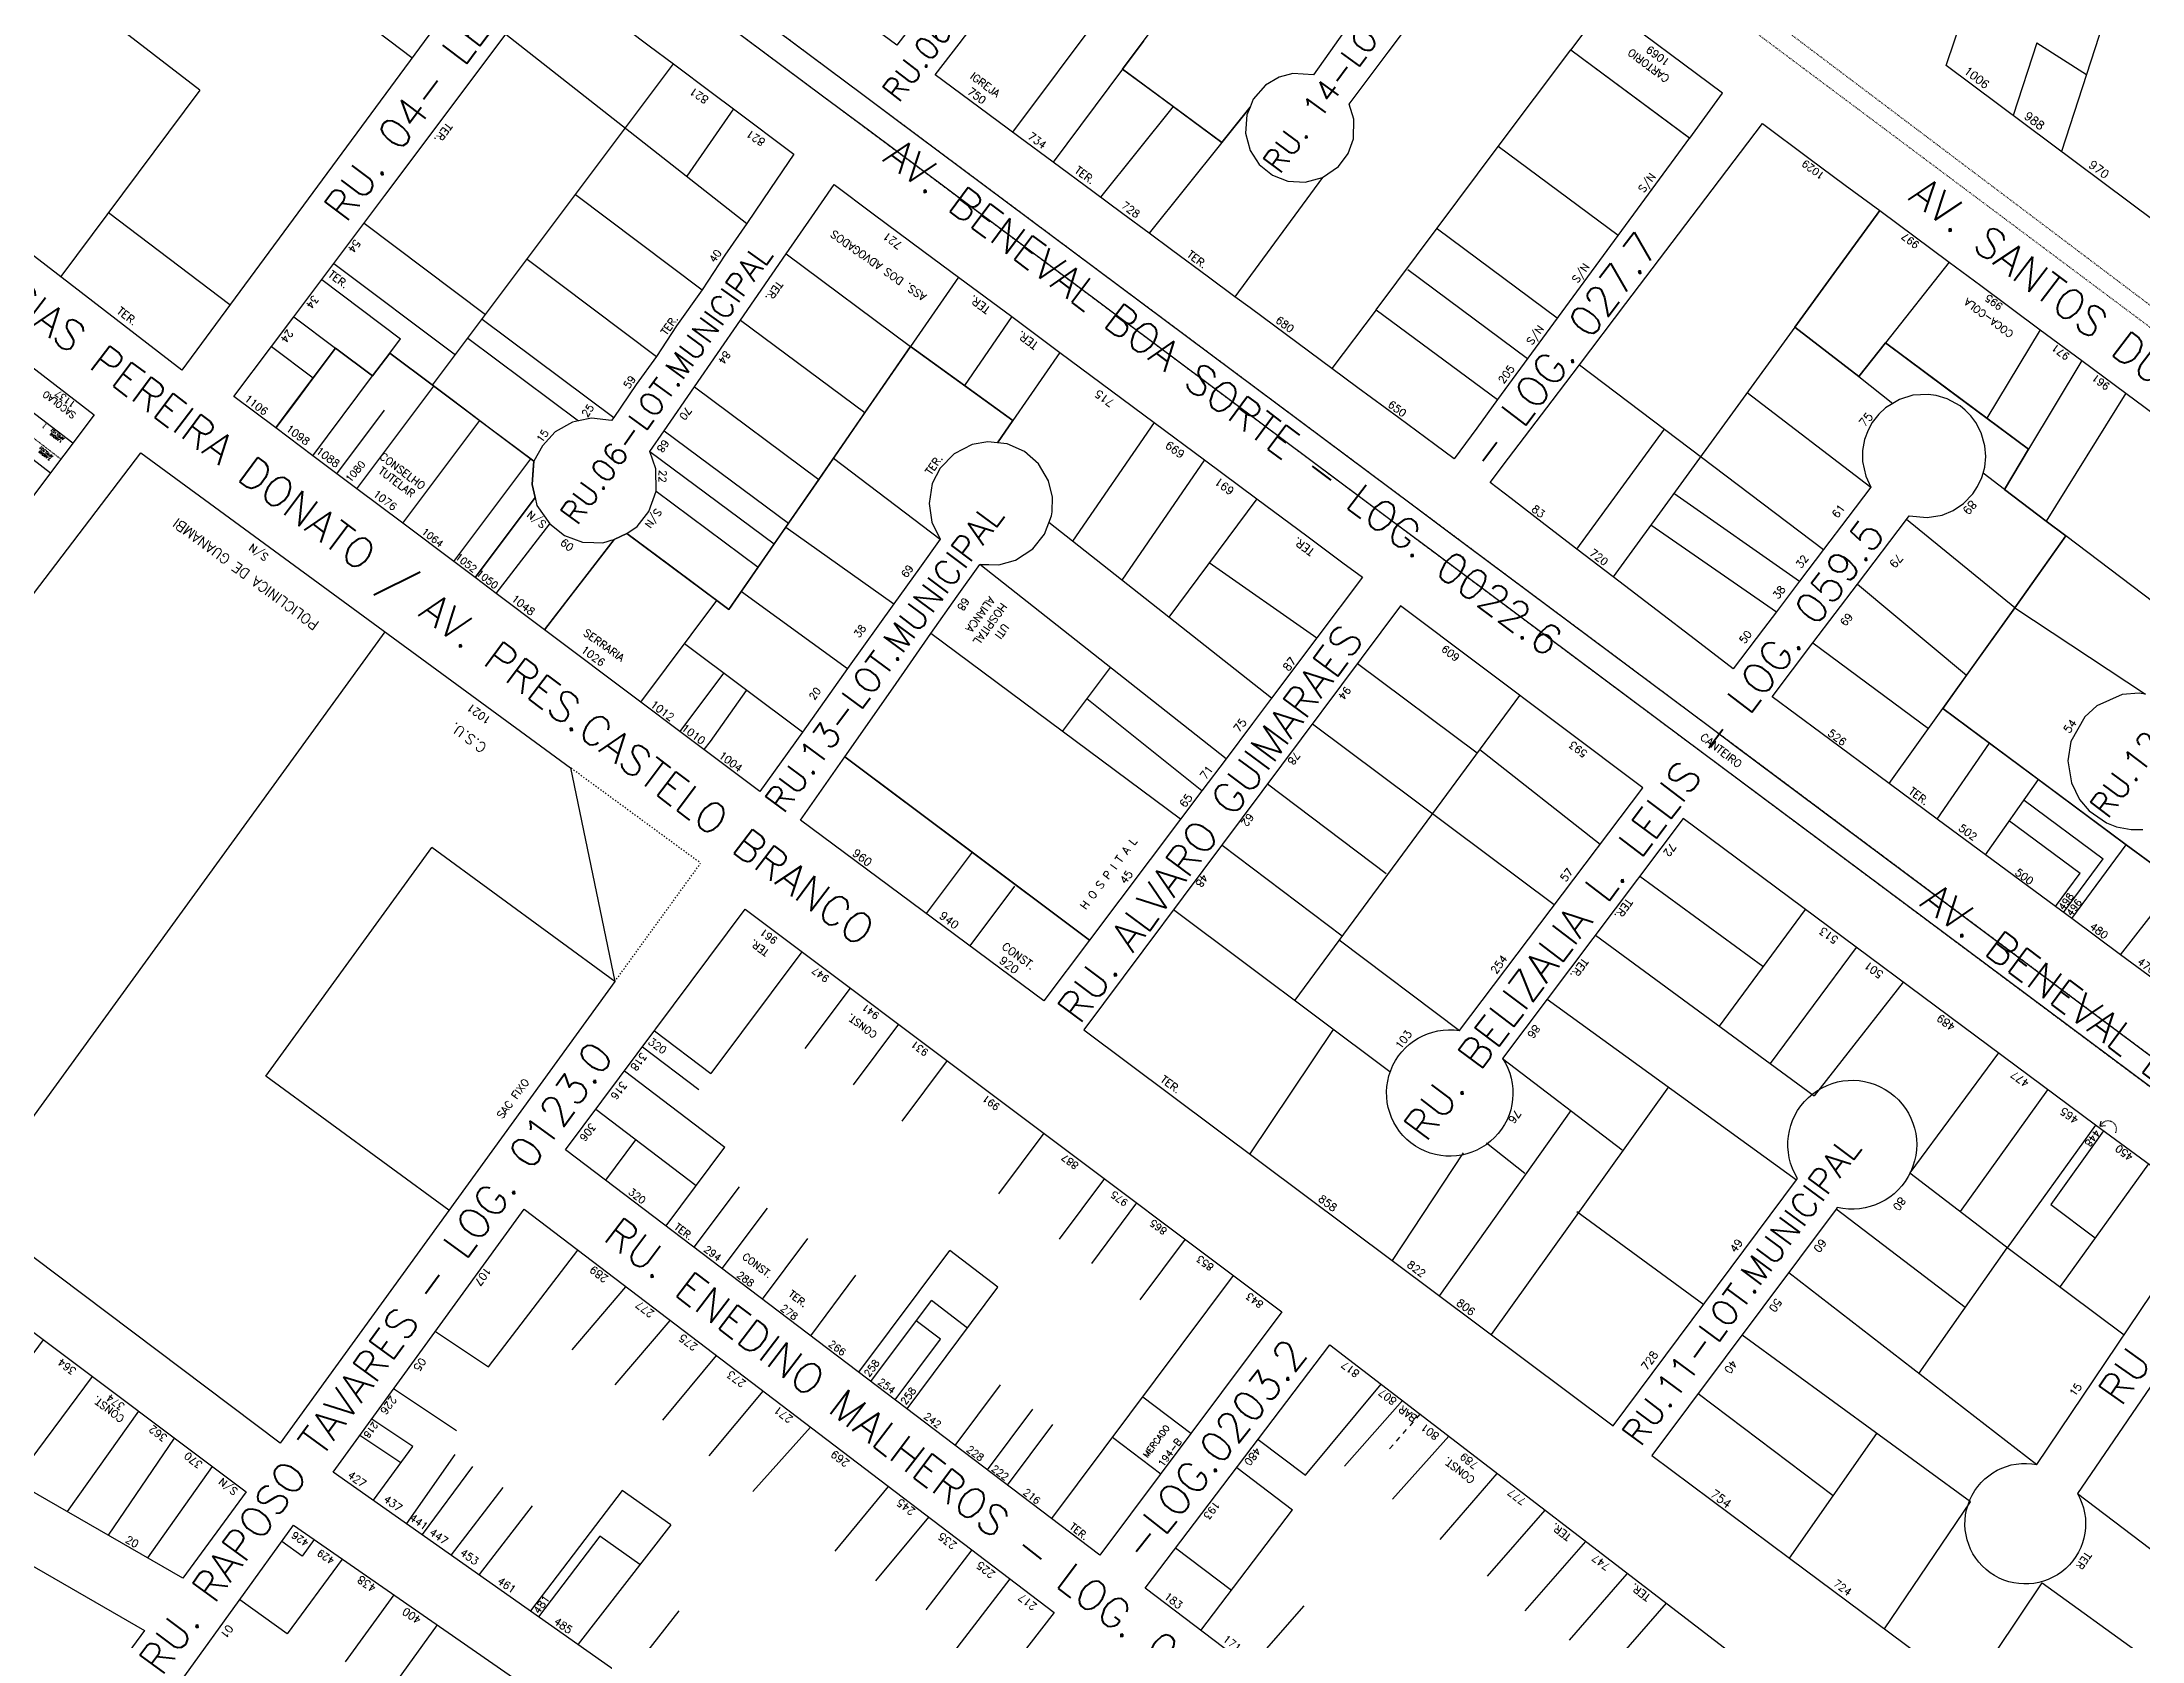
# Model space of a CAD drawing. Extents: x 714896 to 749292, y 8417558 to 8447149.
# Drawn here: x 738444 to 738860.4, y 8427231.9 to 8427548.8 of the extents above; entities that cross this region are included whole.
import ezdxf

# ---------------------------------------------------------------- set-up
doc = ezdxf.new("R2010")
doc.units = 0
doc.header["$MEASUREMENT"] = 0
doc.linetypes.add('ACAD_ISO03W100', pattern=[30, 12, -18])
for name, color, linetype in [('LOTE', 7, 'CONTINUOUS'), ('NUM-PORTA', 7, 'CONTINUOUS'), ('QUADRA', 6, 'CONTINUOUS'), ('TEXTO', 7, 'CONTINUOUS'), ('TEXTODERUA', 3, 'CONTINUOUS')]:
    doc.layers.add(name, color=color, linetype=linetype)
doc.styles.add('ROMANS', font='ROMANS.SHX', dxfattribs={"height": 1.5})

msp = doc.modelspace()

# ---------------------------------------------------------------- linework, layer by layer
at = {"layer": 'LOTE', "color": 7}
for p, q in [((738860.64, 8427577.25, 534.86), (738844.41, 8427527.09, 535.96)), ((738517.33, 8427545.67), (738493.29, 8427563.87, 1.65)), ((738654.32, 8427554.87, 539.5), (738636.42, 8427530.93, 540.42)), ((738839.51, 8427548.64, 535.57), (738834.84, 8427534.23, 535.96)), ((738839.51, 8427548.64, 535.57), (738849.35, 8427542.35, 536.08)), ((738658.25, 8427543.43, 539.71), (738644.46, 8427524.98, 540.42)), ((738475.23, 8427539.23, 531.75), (738447.7, 8427502.29, 534.29)), ((738668.26, 8427536.02, 539.6), (738653.85, 8427518.04, 540.42)), ((738677.91, 8427528.89, 539.6), (738663.5, 8427510.91, 540.42)), ((738697.85, 8427521.91, 539.71), (738680.51, 8427498.32, 540.43)), ((738549.78, 8427518.57, 533.77), (738574.86, 8427499.7, 534.1)), ((738481.24, 8427496.71, 533.16), (738457.14, 8427514.95, 533.42)), ((738540.15, 8427505.75, 533.65), (738565.79, 8427486.47, 533.91)), ((738822.16, 8427505.15, 537.14), (738809.49, 8427489.15, 535.77)), ((738708.51, 8427495.7, 539.05), (738699.75, 8427484.09, 540.43)), ((738708.51, 8427495.7, 539.05), (738732.6, 8427477.92)), ((738531.22, 8427493.85, 533.51), (738557.38, 8427474.38, 533.72)), ((738791.52, 8427492.26), (738755.49, 8427442.82)), ((738840.21, 8427491.77, 537.14), (738829.59, 8427474.24, 537.7)), ((738528.37, 8427490.07, 533.54), (738550.34, 8427473.71, 533.72)), ((738421.56, 8427481.98, 529.83), (738445.68, 8427463.43, 530.56)), ((738748.81, 8427484.83, 538.14), (738797.24, 8427448.2, 537.26)), ((738804.2, 8427482.48, 535.77), (738810.94, 8427477.15, 537.73)), ((738848.43, 8427485.67, 537.14), (738837.9, 8427468.07, 535.77)), ((738782.07, 8427479.3, 537.65), (738806.61, 8427460.54, 537.29)), ((738857.19, 8427479.18, 537.14), (738841.4, 8427453.85, 537.79)), ((738439.64, 8427477.37, -0.31), (738450.05, 8427469.36)), ((738600.9, 8427466.3, 534.75), (738622.08, 8427450.26, 534.83)), ((738833.14, 8427460.13, 535.77), (738828.87, 8427463.37, 537.82)), ((738767.56, 8427459.38, 537.51), (738792.47, 8427441.91, 537.27)), ((738763, 8427453.12, 537.37), (738787.89, 8427435.87, 537.27)), ((738835.14, 8427436.62, 537.82), (738813.67, 8427454.15, 538.13)), ((738591.47, 8427452.65, 533.86), (738612.9, 8427437.43, 533.94)), ((738871.22, 8427431.21, 537.55), (738845.3, 8427450.89, 537.8)), ((738675.43, 8427445.61, 534.05), (738696.78, 8427430.71, 534.21)), ((738803.97, 8427441.36, 538.7), (738825.61, 8427423.31, 537.83)), ((738582.66, 8427439.88, 533.64), (738603.72, 8427424.6, 533.73)), ((738835.14, 8427436.62, 537.82), (738861.05, 8427419.56, 537.79)), ((738594.74, 8427412.02, 533.46), (738571.35, 8427429.52, 533.31)), ((738579.13, 8427423.67, 533.35), (738570.44, 8427412.14, 532.31)), ((738704.84, 8427425.61, 535.91), (738728.55, 8427407.89, 534.4)), ((738583.62, 8427420.25, 533.37), (738576.47, 8427410.14, 532.64)), ((738736.97, 8427419.29, 536.93), (738692.36, 8427358.9, 540.81)), ((738810.27, 8427401.81), (738820.91, 8427416.72)), ((738695.88, 8427413.68, 541.7), (738743.83, 8427377.85, 538.64)), ((738576.47, 8427410.14, 532.64), (738575.2, 8427408.56, 532.31)), ((738603.15, 8427407.12, 533.62), (738651.7, 8427370.77)), ((738603.15, 8427407.12, 533.62), (738651.7, 8427370.77)), ((738729.05, 8427408.56, 538.52), (738752.91, 8427389.81, 538.04)), ((738819.79, 8427394.76, 538.24), (738830.14, 8427409.85, 537.89)), ((738686.95, 8427401.74, 541.71), (738710.49, 8427383.98, 539.57)), ((738829.34, 8427387.7), (738839.86, 8427402.63, 537.91)), ((738628.4, 8427388.21, 354.38), (738619.31, 8427376.05, 534.43)), ((738677.95, 8427389.57, 541.69), (738701.77, 8427371.66, 540.01)), ((738844.83, 8427376.23, 538.24), (738852.68, 8427386.87, 538.09)), ((738846.44, 8427375.04, 538.24), (738857.25, 8427389.69, 538.04)), ((738760.8, 8427383.46, 538.12), (738785.21, 8427365.61, 538.63)), ((738843.23, 8427377.42, 538.24), (738848.11, 8427384.04, 57.39)), ((738856.12, 8427367.87, 538.24), (738867.32, 8427382.3, 538.29)), ((738636.78, 8427381.49, 534.44), (738627.96, 8427369.63, 534.43)), ((738668.35, 8427376.87, 541.71), (738711.26, 8427344.75, 540.34)), ((738776.61, 8427353.71, 538.82), (738793.62, 8427376.87, 538.8)), ((738701.2, 8427370.85, 540.05), (738725.06, 8427352.86, 539.66)), ((738752, 8427371.78, 538.61), (738795.4, 8427339.95, 538.98)), ((738786.68, 8427346.35, 538.92), (738803.74, 8427369.35, 538.8)), ((738813.02, 8427362.46, 538.8), (738795.4, 8427339.95, 538.98)), ((738742.44, 8427359.1, 539.11), (738791.9, 8427323.27, 539.2)), ((738699.97, 8427353.04, 540.5), (738683.46, 8427328.45, 545.01)), ((738733.59, 8427347.35, 539.57), (738757.3, 8427329.24, 539.49)), ((738831.94, 8427348.41, 538.8), (738814.37, 8427324.67, 539.03)), ((738766.47, 8427341.67, 539.13), (738731.31, 8427292.62, 545.01)), ((738824.38, 8427316.97, 538.97), (738841.72, 8427341.14, 538.8)), ((738747.13, 8427336.98, 539.52), (738721.05, 8427300.31, 545.01)), ((738851.16, 8427334.13, 538.74), (738833.64, 8427309.81, 538.73)), ((738852.77, 8427332.95, 538.74), (738842.27, 8427318.38, 538.73)), ((738725.75, 8427328.62, 540.4), (738711.71, 8427307.3, 545.01)), ((738730.41, 8427330.62, 540.14), (738738, 8427324.62, 540.08)), ((738814.37, 8427324.67, 539.03), (738834.34, 8427309.32, 538.71)), ((738861.64, 8427326.44, 538.74), (738844.12, 8427302.12, 538.73)), ((738748.31, 8427316.98, 539.98), (738773.5, 8427298.57, 539.73)), ((738825.32, 8427297.96, 538.77), (738799.72, 8427317.47, 539.2)), ((738842.27, 8427318.38, 538.73), (738851.09, 8427311.8, 538.97)), ((738532.52, 8427286.18, 536.19), (738550.21, 8427309.32, 535.48)), ((738816.18, 8427284.93, 538.74), (738833.64, 8427309.81, 538.73)), ((738834.34, 8427309.32, 538.71), (738856.86, 8427292.53, 539.32)), ((738790.35, 8427304.93, 539.66), (738839.54, 8427266.85, 539.44)), ((738549.07, 8427289.58, 535.65), (738559.73, 8427302.09, 535.48)), ((738557.6, 8427282.64, 535.27), (738568.52, 8427295.41, 535.48)), ((738428, 8427269.61, 526.62), (738444.29, 8427291.54, 530.41)), ((738521.96, 8427293.23, 538.9), (738532.52, 8427286.18, 536.19)), ((738826.35, 8427259.42, 539.43), (738781.07, 8427292.51, 539.66)), ((738567.04, 8427275.61, 535.04), (738577.68, 8427288.44, 535.48)), ((738438.58, 8427263.51, 526.62), (738453.96, 8427284.3, 530.41)), ((738694.48, 8427264.7, 539.09), (738709.5, 8427282.77, 539.18)), ((738526.16, 8427273.5), (738513.68, 8427281.81)), ((738576.25, 8427268.54, 534.89), (738586.98, 8427281.37, 535.48)), ((738702.22, 8427266.54, 539.12), (738713.74, 8427279.51, 539.18)), ((738799.11, 8427260.62, 538.71), (738772.34, 8427280.83, 539.86)), ((738449.01, 8427257.51, 526.62), (738463.16, 8427277.4, 530.41)), ((738517.49, 8427270.41, -3.01), (738509.35, 8427275.84)), ((738584.89, 8427261.49, 534.77), (738596.36, 8427274.24, 535.48)), ((738457.15, 8427252.83, 526.62), (738470.26, 8427272.08, 530.41)), ((738515.14, 8427267.18, -3.01), (738507, 8427272.6)), ((738509.7, 8427259.79, 529.82), (738517.49, 8427270.41, 533.71)), ((738685.11, 8427271.81, 539.18), (738694.48, 8427264.7, 539.09)), ((738711.73, 8427259.97, 539.13), (738722.94, 8427272.45, 539.18)), ((738790.46, 8427248.28, 538.74), (738807.79, 8427272.98, 538.74)), ((738464.96, 8427248.34, 526.62), (738477.8, 8427266.43, 530.41)), ((738525.83, 8427268.85, 534.5), (738516.27, 8427255.15, 529.82)), ((738529.34, 8427266.43, 534.14), (738519.37, 8427252.97, 529.82)), ((738680.87, 8427266.24, 539.18), (738691.96, 8427257.83, 538.28)), ((738535.34, 8427262.28, 533.72), (738525.07, 8427248.95, 529.82)), ((738558.98, 8427261.72, 535.72), (738540.82, 8427237.85, 529.82)), ((738601.26, 8427249.67, 534.71), (738611.83, 8427262.48, 535.48)), ((738721.18, 8427251.98, 539.14), (738732.54, 8427265.08, 539.18)), ((738541.16, 8427258.63, 533.48), (738530.65, 8427245.01, 529.82)), ((738730.57, 8427244.69, 539.17), (738742.06, 8427257.77, 539.18)), ((738809.3, 8427234.27, 539.81), (738826.35, 8427259.42, 539.43)), ((738847.6, 8427261.08, 539.51), (738892.97, 8427226.64, 539.82)), ((738568.67, 8427254.88, 535.41), (738550.25, 8427231.2, 529.82)), ((738609.28, 8427243.78, 534.72), (738619.8, 8427256.42, 535.48)), ((738495.53, 8427248.66, 0.45), (738491.49, 8427251.55)), ((738497.94, 8427251.95), (738495.53, 8427248.66, 0.45)), ((738554.57, 8427252.61, 533.76), (738542.43, 8427236.66, 529.82)), ((738628.35, 8427249.92), (738619.22, 8427238.02)), ((738668.76, 8427250.32, 539.18), (738679.85, 8427241.91, 538.28)), ((738738.07, 8427237.83, 539.2), (738750.12, 8427251.58, 539.18)), ((738503.47, 8427248.11, 533.63), (738492.59, 8427233.29, 530.85)), ((738756.93, 8427243.59, 539.21), (738758.38, 8427245.24, 539.18)), ((738513.74, 8427240.99, 533.63), (738504.05, 8427227.7, 531.36)), ((738635.9, 8427244.18, 535.48), (738619.9, 8427223.35, 534.61)), ((738746.83, 8427232, 539.25), (738756.93, 8427243.59, 539.21)), ((738826.09, 8427221.78, 539.81), (738840.61, 8427243.36, 539.62)), ((738840.61, 8427243.36, 539.62), (738860.37, 8427229.1, 539.77)), ((738492.59, 8427233.29, 530.85), (738483.19, 8427240.03, 529.81)), ((738570.27, 8427237.87, 532.9), (738559.79, 8427224.47, 529.82)), ((738694.2, 8427238.86, 538.87), (738683.44, 8427226.6, 538.28)), ((738766.03, 8427239.37, 539.18), (738745.94, 8427216.31, 539.25)), ((738522.3, 8427235.06, 533.63), (738512.84, 8427222, 531.55))]:
    msp.add_line(p, q, dxfattribs=at)
at = {"layer": 'LOTE', "color": 7, "linetype": 'ACAD_ISO03W100', "ltscale": 0.004}
msp.add_line((738437.17, 8427474.22, -0.32), (738447.62, 8427466.19), dxfattribs=at)
at = {"layer": 'LOTE', "color": 7, "ltscale": 0.1}
for p, q in [((738713.88, 8427273, 539.17), (738714.56, 8427273.76, 539.17)), ((738715.23, 8427274.52, 539.17), (738715.91, 8427275.28, 539.18)), ((738716.58, 8427276.05, 539.18), (738717.26, 8427276.81, 539.18)), ((738711.19, 8427269.96, 539.16), (738711.86, 8427270.72, 539.16)), ((738712.54, 8427271.48, 539.16), (738713.21, 8427272.24, 539.17))]:
    msp.add_line(p, q, dxfattribs=at)
at = {"layer": 'LOTE', "color": 7, "linetype": 'ACAD_ISO03W100', "ltscale": 0.005, "elevation": 537.31}
for points in [[(738441.54, 8427661.62), (738545.92, 8427583.74), (738556.16, 8427576.11), (738606.48, 8427538.56), (738612.81, 8427533.84), (738716, 8427456.85), (738722.61, 8427451.91), (738775.13, 8427412.73), (738779.8, 8427409.25), (738884.7, 8427330.98)], [(738878.57, 8427329.32), (738780.5, 8427402.49), (738769.3, 8427410.84), (738720.21, 8427447.47), (738710.7, 8427454.56), (738608.12, 8427531.1), (738598.74, 8427538.09), (738552.96, 8427572.25), (738542.82, 8427579.81), (738438.96, 8427657.31)]]:
    msp.add_lwpolyline(points, dxfattribs=at)
at = {"layer": 'LOTE', "color": 7, "linetype": 'ACAD_ISO03W100', "ltscale": 0.01, "elevation": 536.45}
msp.add_lwpolyline([(738993.23, 8427394.22), (738734.04, 8427587.8), (738733.52, 8427588.14), (738733.24, 8427588.45), (738732.96, 8427588.99), (738732.84, 8427589.47), (738732.86, 8427590.12), (738733, 8427590.56), (738733.32, 8427591.09), (738733.8, 8427591.51), (738734.23, 8427591.72), (738734.82, 8427591.85), (738735.37, 8427591.81), (738735.81, 8427591.67), (738736.33, 8427591.34), (738994.83, 8427396.49)], dxfattribs=at)
at = {"layer": 'LOTE', "color": 7, "flags": 128}
for points, elevation in [([(738475.23, 8427539.23), (738427.51, 8427576.02)], 533.16), ([(738568.67, 8427254.88), (738558.98, 8427261.72)], 529.82), ([(738562.53, 8427246.99), (738554.57, 8427252.61)], 535.41)]:
    msp.add_lwpolyline(points, dxfattribs=dict(at, elevation=elevation))
at = {"layer": 'LOTE', "color": 7, "linetype": 'CONTINUOUS', "flags": 128}
for points in [[(738535.95, 8427550.37), (738583.72, 8427512.84)], [(738521.41, 8427480.79), (738569.21, 8427544.45)], [(738581.05, 8427535.55), (738571.82, 8427522.19)], [(738507.82, 8427512.91), (738531.93, 8427494.8)], [(738501.82, 8427504.91), (738525.93, 8427486.81)], [(738591.53, 8427506.78), (738616.2, 8427488.45)], [(738499.42, 8427501.71), (738515.05, 8427489.97)], [(738625.7, 8427502.21), (738616.2, 8427488.45)], [(738636.27, 8427494.36), (738626.86, 8427480.73)], [(738493.88, 8427494.34), (738502.18, 8427488.11)], [(738582.48, 8427493.68), (738607.15, 8427475.34)], [(738489.46, 8427488.45), (738497.76, 8427482.22)], [(738512.93, 8427487.15), (738515.05, 8427489.97)], [(738645.8, 8427487.28), (738636.48, 8427473.78)], [(738497.64, 8427466.8), (738509.51, 8427482.61)], [(738506.39, 8427460.23), (738521.68, 8427480.58)], [(738573.32, 8427480.42), (738597.99, 8427462.09)], [(738502.44, 8427463.19), (738511.91, 8427475.8)], [(738515.49, 8427453.4), (738530.77, 8427473.76)], [(738567.33, 8427471.75), (738592, 8427453.42)], [(738664.53, 8427473.36), (738648.29, 8427449.85)], [(738748.34, 8427448.29), (738765.68, 8427472.08)], [(738525.61, 8427445.8), (738540.9, 8427466.15)], [(738564.49, 8427467.63), (738589.16, 8427449.3)], [(738674.5, 8427465.95), (738658.06, 8427442.15)], [(738565.75, 8427459.77), (738586, 8427444.73)], [(738684.83, 8427458.27), (738667.39, 8427434.79)], [(738533.99, 8427439.51), (738544.64, 8427453.29)], [(738687.76, 8427418.72), (738643.63, 8427453.53)], [(738678.75, 8427406.73), (738629.91, 8427445.25)], [(738562.68, 8427417.97), (738577.79, 8427438.1)], [(738429.15, 8427317.78), (738511.98, 8427431.92)], [(738669.73, 8427394.74), (738620.22, 8427431.53)], [(738795.11, 8427429.69), (738818.05, 8427412.71)], [(738646.3, 8427412.15), (738655.82, 8427424.82)], [(738673.94, 8427400.34), (738651.17, 8427418.61)], [(738488.36, 8427343.84), (738521.25, 8427389.17)], [(738557.54, 8427362.56), (738521.25, 8427389.17)], [(738524.65, 8427317.24), (738488.36, 8427343.84)], [(738673.78, 8427233.92), (738691.96, 8427257.83)]]:
    msp.add_lwpolyline(points, dxfattribs=at)
at = {"layer": 'LOTE', "color": 7, "flags": 128}
for points in [[(738708.51, 8427495.7), (738732.73, 8427528.07), (738747.11, 8427547.28)], [(738756.48, 8427510.43), (738732.73, 8427528.07)], [(738744.44, 8427494.04), (738720.69, 8427511.68)], [(738738.52, 8427485.98), (738714.77, 8427503.62)], [(738834.09, 8427394.45), (738848.11, 8427384.04)], [(738836.98, 8427398.54), (738852.68, 8427386.87)], [(738852.11, 8427333.89), (738852.27, 8427334.87)], [(738852.11, 8427333.89), (738853.14, 8427334.07)]]:
    msp.add_lwpolyline(points, dxfattribs=at)
at = {"layer": 'LOTE', "color": 7, "linetype": 'ACAD_ISO03W100', "ltscale": 0.004, "elevation": 530.56, "flags": 128}
msp.add_lwpolyline([(738444.11, 8427472.25), (738444.9, 8427473.32)], dxfattribs=at)
at = {"layer": 'LOTE', "color": 7, "linetype": 'ACAD_ISO03W100', "ltscale": 0.02, "flags": 128}
msp.add_lwpolyline([(738557.54, 8427362.56), (738574.57, 8427386.03), (738548.76, 8427404.95)], dxfattribs=at)
at = {"layer": 'LOTE', "color": 7}
for points in [[(738594.62, 8427368.49), (738576.58, 8427344.37)], [(738604.22, 8427361.29), (738595.24, 8427349.28)], [(738565.43, 8427352.82), (738576.58, 8427344.37)], [(738613.82, 8427354.1), (738604.84, 8427342.08)], [(738563.03, 8427349.63), (738574.18, 8427341.17)], [(738559.47, 8427344.86), (738579.38, 8427329.75)], [(738623.42, 8427346.9), (738614.44, 8427334.88)], [(738553.77, 8427337.25), (738573.69, 8427322.14)], [(738642.62, 8427332.5), (738633.64, 8427320.48)], [(738555.75, 8427323.19), (738561.74, 8427331.2)], [(738567.7, 8427314.13), (738579.38, 8427329.75)], [(738573.28, 8427309.9), (738582.26, 8427321.91)], [(738654.62, 8427323.5), (738645.64, 8427311.49)], [(738578.86, 8427305.67), (738587.84, 8427317.68)], [(738661.02, 8427318.7), (738652.04, 8427306.69)], [(738586.83, 8427299.63), (738595.81, 8427311.64)], [(738670.62, 8427311.5), (738661.64, 8427299.49)], [(738605.95, 8427285.12), (738623.97, 8427309.23)], [(738633.53, 8427301.98), (738623.97, 8427309.23)], [(738596.39, 8427292.37), (738605.37, 8427304.39)], [(738644.19, 8427256.12), (738680.22, 8427304.3)], [(738608.34, 8427283.31), (738620.32, 8427299.33)], [(738615.51, 8427277.87), (738633.53, 8427301.98)], [(738627.49, 8427293.89), (738620.32, 8427299.33)], [(738622.1, 8427291.7), (738617.32, 8427295.32)], [(738613.12, 8427279.68), (738622.1, 8427291.7)], [(738625.07, 8427270.62), (738634.05, 8427282.63)], [(738671.78, 8427272.97), (738662.22, 8427280.22)], [(738631.44, 8427265.78), (738640.43, 8427277.8)], [(738635.43, 8427262.76), (738644.41, 8427274.78)], [(738665.79, 8427264.96), (738656.23, 8427272.21)]]:
    msp.add_lwpolyline(points, dxfattribs=at)
at = {"layer": 'LOTE', "color": 7, "linetype": 'ACAD_ISO03W100', "ltscale": 0.002, "flags": 128}
msp.add_lwpolyline([(738855.19, 8427332.59), (738855.34, 8427333.16), (738855.26, 8427333.81), (738855.02, 8427334.29), (738854.48, 8427334.77), (738853.72, 8427334.97), (738853.06, 8427334.86), (738852.54, 8427334.53), (738852.11, 8427333.89)], dxfattribs=at)
at = {"layer": 'QUADRA', "color": 6, "elevation": 537.31}
for points in [[(738441.54, 8427661.62), (738545.92, 8427583.74), (738556.16, 8427576.11), (738606.48, 8427538.56), (738612.81, 8427533.84), (738716, 8427456.85), (738722.61, 8427451.91), (738775.13, 8427412.73), (738779.8, 8427409.25), (738884.7, 8427330.98)], [(738878.57, 8427329.32), (738780.5, 8427402.49), (738769.3, 8427410.84), (738720.21, 8427447.47), (738710.7, 8427454.56), (738608.12, 8427531.1), (738598.74, 8427538.09), (738552.96, 8427572.25), (738542.82, 8427579.81), (738438.96, 8427657.31)]]:
    msp.add_lwpolyline(points, dxfattribs=at)
at = {"layer": 'QUADRA', "color": 6, "linetype": 'CONTINUOUS'}
for points in [[(738605.2, 8427637.37), (738619.6, 8427656.59), (738631.61, 8427647.61), (738643.62, 8427638.63), (738679.66, 8427611.68), (738698.41, 8427597.65), (738722.47, 8427579.66), (738707.43, 8427558.39), (738696.06, 8427542.31), (738691.98, 8427542.56), (738689.31, 8427541.86), (738686.57, 8427540.25), (738684.11, 8427537.44), (738683.51, 8427535.89), (738677.91, 8427528.89), (738658.25, 8427543.43), (738671.84, 8427561.67), (738679.98, 8427572.65), (738661.48, 8427586.3), (738665.02, 8427592.62), (738617.21, 8427628.37), (738605.2, 8427637.37)], [(738770.7, 8427529.76), (738777.21, 8427538.63), (738753.71, 8427556.08), (738747.12, 8427547.27), (738770.7, 8427529.76)]]:
    msp.add_lwpolyline(points, close=True, dxfattribs=at)
at = {"layer": 'QUADRA', "color": 6}
for points in [[(738431.47, 8427647.3), (738535.14, 8427569.82), (738471.71, 8427483.78), (738368.64, 8427563.25), (738431.47, 8427647.3)], [(738835.51, 8427585.52), (738879.88, 8427570.93), (738863.07, 8427513.16), (738821.55, 8427544.14), (738835.51, 8427585.52)], [(738405.98, 8427512.09), (738454.32, 8427474.91), (738369.43, 8427362.2), (738320.14, 8427399.15), (738405.98, 8427512.09)], [(738583.42, 8427376.89), (738689.82, 8427297.1), (738653.75, 8427248.86), (738547.79, 8427329.24), (738583.42, 8427376.89)], [(738398.35, 8427325.97), (738484.46, 8427261.44), (738471.9, 8427244.34), (738344, 8427317.91), (738398.35, 8427325.97)], [(738539.55, 8427317.43), (738644.64, 8427237.54), (738608.11, 8427190.41), (738501.71, 8427265.32), (738539.55, 8427317.43)], [(738699.36, 8427290.55), (738789.58, 8427221.29), (738753.84, 8427173.23), (738662.69, 8427242.33), (738699.36, 8427290.55)], [(738493.83, 8427254.8), (738601.87, 8427179.91), (738571.36, 8427133.56), (738461.49, 8427210.01), (738493.83, 8427254.8)]]:
    msp.add_lwpolyline(points, close=True, dxfattribs=at)
at = {"layer": 'QUADRA', "color": 6, "linetype": 'CONTINUOUS'}
for points in [[(738621.49, 8427558.59), (738613.48, 8427548.16), (738601.36, 8427557.12)], [(738662.38, 8427548.96), (738658.25, 8427543.43), (738664.9, 8427538.51), (738672.06, 8427533.22), (738677.91, 8427528.89), (738680.3, 8427531.87), (738683.51, 8427535.89), (738682.84, 8427534.38), (738682.58, 8427530.73), (738683.51, 8427527.29), (738685.31, 8427524.54), (738687.94, 8427522.41), (738691.02, 8427521.2), (738694.46, 8427521), (738697.85, 8427521.91), (738701.05, 8427524.11), (738702.94, 8427526.67), (738704.01, 8427529.63), (738704.1, 8427533.49), (738703.17, 8427536.48), (738710.88, 8427546.76), (738719.92, 8427558.81)], [(738753.7, 8427556.09), (738747.11, 8427547.28), (738770.68, 8427529.78), (738732.6, 8427477.92), (738728.46, 8427472.26), (738724, 8427466.16), (738720.18, 8427468.99), (738713, 8427474.3), (738704.91, 8427480.28), (738699.75, 8427484.09), (738690.72, 8427490.78), (738683.52, 8427496.1), (738680.51, 8427498.32), (738675.29, 8427502.18), (738667.92, 8427507.63), (738663.5, 8427510.91), (738658.31, 8427514.74), (738652.33, 8427519.16), (738644.46, 8427524.98), (738637.64, 8427530.03), (738629.75, 8427535.86), (738621.1, 8427542.26), (738625.81, 8427548.42), (738630.04, 8427553.97)], [(738864.83, 8427361.44), (738856.12, 8427367.87), (738846.44, 8427375.04), (738843.23, 8427377.42), (738829.34, 8427387.7), (738819.79, 8427394.76), (738810.27, 8427401.81), (738796.68, 8427411.86), (738787.01, 8427419.02), (738795.11, 8427429.69), (738803.97, 8427441.36), (738813.67, 8427454.15), (738814.22, 8427454.87), (738817.79, 8427454.52), (738820.72, 8427455.04), (738822.96, 8427455.97), (738824.96, 8427457.31), (738826.84, 8427459.26), (738827.79, 8427460.69), (738828.62, 8427462.45), (738828.87, 8427463.37), (738829.19, 8427464.5), (738829.39, 8427466.63), (738829.23, 8427468.76), (738828.51, 8427471.31), (738827.42, 8427473.41), (738826.45, 8427474.7), (738825.33, 8427475.84), (738824.29, 8427476.68), (738821.73, 8427478.09), (738819.58, 8427478.73), (738817.97, 8427478.95), (738814.95, 8427478.77), (738812.27, 8427477.96), (738810.94, 8427477.15), (738809.54, 8427476.32), (738808.19, 8427475.06), (738806.88, 8427473.38), (738806.05, 8427471.88), (738805.37, 8427470.03), (738804.97, 8427467.8), (738804.97, 8427465.66), (738805.59, 8427462.76), (738806.61, 8427460.54), (738802.06, 8427454.55), (738797.24, 8427448.2), (738792.47, 8427441.91), (738787.89, 8427435.87), (738785.32, 8427432.48), (738779.3, 8427424.55), (738771.82, 8427430.29), (738764.23, 8427436.11), (738755.49, 8427442.82), (738748.34, 8427448.29), (738742.04, 8427453.12), (738735.3, 8427458.3), (738731.11, 8427461.51), (738734.74, 8427466.29), (738743.4, 8427477.7), (738748.81, 8427484.83), (738758.01, 8427496.95), (738775.12, 8427519.49), (738785.1, 8427532.64), (738794.34, 8427525.79), (738801.54, 8427520.45), (738808.37, 8427515.39), (738799.29, 8427502.93), (738791.52, 8427492.26), (738804.2, 8427482.48), (738809.49, 8427489.15), (738821.5, 8427480.24), (738837.9, 8427468.07), (738833.14, 8427460.13), (738841.4, 8427453.85), (738845.3, 8427450.89), (738835.14, 8427436.62), (738825.61, 8427423.31), (738820.91, 8427416.72), (738830.14, 8427409.85), (738839.86, 8427402.63), (738857.25, 8427389.69), (738867.32, 8427382.3)], [(738876.35, 8427375.68), (738857.25, 8427389.69), (738820.91, 8427416.72), (738835.14, 8427436.62), (738845.3, 8427450.89), (738841.4, 8427453.85), (738833.14, 8427460.13), (738837.9, 8427468.07), (738829.59, 8427474.24), (738809.49, 8427489.15), (738804.2, 8427482.48), (738791.52, 8427492.26), (738791.52, 8427492.26), (738799.29, 8427502.93), (738808.37, 8427515.39), (738822.16, 8427505.15), (738828.39, 8427500.54), (738840.21, 8427491.77), (738848.43, 8427485.67), (738857.19, 8427479.18), (738880.42, 8427461.95)], [(738861.05, 8427419.56), (738859.79, 8427419.73), (738856.46, 8427419.45), (738851.39, 8427417.23), (738849.01, 8427415.06), (738846.28, 8427410.12), (738845.7, 8427406.35), (738846.37, 8427401.98), (738847.97, 8427398.68), (738849.9, 8427396.44), (738853.31, 8427394.01), (738855.31, 8427393.22), (738858.24, 8427392.68), (738860.53, 8427392.7)]]:
    msp.add_lwpolyline(points, dxfattribs=at)
at = {"layer": 'QUADRA', "linetype": 'CONTINUOUS'}
msp.add_lwpolyline([(738556.06, 8427554.32), (738564.38, 8427548.07), (738569.21, 8427544.45), (738576.94, 8427538.64), (738581.05, 8427535.55), (738593.04, 8427526.54), (738588.42, 8427519.79), (738583.72, 8427512.84), (738579.37, 8427506.58), (738574.86, 8427499.7), (738569.77, 8427492.56), (738565.79, 8427486.47), (738561.8, 8427480.93), (738557.38, 8427474.38), (738556.9, 8427473.78), (738552.9, 8427474.24), (738550.34, 8427473.71), (738549.17, 8427473.46), (738545.73, 8427471.51), (738543.2, 8427468.74), (738541.47, 8427465.72), (738541.13, 8427461.1), (738541.74, 8427458.49), (738542.1, 8427456.96), (738544.64, 8427453.29), (738547.54, 8427450.96), (738551.13, 8427449.66), (738553.39, 8427449.59), (738555.14, 8427449.53), (738556.2, 8427449.85), (738556.8, 8427450.03), (738557.43, 8427450.22), (738559.94, 8427451.36), (738562.01, 8427452.79), (738564.32, 8427455.72), (738565.75, 8427459.77), (738565.7, 8427464.18), (738564.49, 8427467.63), (738567.33, 8427471.75), (738573.32, 8427480.42), (738582.48, 8427493.68), (738591.53, 8427506.78), (738596.63, 8427514.17), (738601.03, 8427520.55), (738608.81, 8427514.76), (738618.85, 8427507.3), (738625.7, 8427502.21), (738636.27, 8427494.36), (738645.8, 8427487.28), (738656.06, 8427479.65), (738664.53, 8427473.36), (738674.5, 8427465.95), (738684.83, 8427458.27), (738694.75, 8427450.9), (738701.94, 8427445.56), (738705.79, 8427442.7), (738696.78, 8427430.71), (738687.76, 8427418.72), (738683.97, 8427413.69), (738678.75, 8427406.73), (738673.94, 8427400.34), (738669.73, 8427394.74), (738651.7, 8427370.77), (738628.4, 8427388.21), (738603.15, 8427407.12), (738612.72, 8427420.76), (738620.22, 8427431.53), (738625.46, 8427438.95), (738629.91, 8427445.25), (738631.7, 8427445.21), (738633.71, 8427445.16), (738637.02, 8427446.08), (738640.45, 8427448.31), (738642.77, 8427451.23), (738644.14, 8427454.87), (738644.25, 8427455.67), (738644.32, 8427458.58), (738643.54, 8427461.8), (738641.56, 8427465.17), (738638.76, 8427467.64), (738635.32, 8427469.17), (738633.43, 8427469.37), (738636.48, 8427473.78), (738636.48, 8427473.78), (738626.86, 8427480.73), (738616.2, 8427488.45), (738607.15, 8427475.34), (738597.99, 8427462.09), (738592, 8427453.42), (738589.16, 8427449.3), (738580.19, 8427436.31), (738568.1, 8427445.3), (738559.94, 8427451.36), (738557.43, 8427450.22), (738549.31, 8427439.7), (738543.59, 8427432.3), (738533.99, 8427439.51), (738529.83, 8427442.63), (738535.84, 8427450.62), (738541.74, 8427458.49), (738541.13, 8427461.1), (738541.35, 8427464.03), (738541.47, 8427465.72), (738532.73, 8427472.28), (738525.31, 8427477.85), (738521.59, 8427480.65), (738512.93, 8427487.15), (738509.51, 8427482.61), (738502.18, 8427488.11), (738497.76, 8427482.22), (738494.4, 8427477.75), (738490.31, 8427472.3), (738482.01, 8427478.54), (738489.46, 8427488.45), (738493.88, 8427494.34), (738499.42, 8427501.71), (738511.93, 8427518.38), (738527.06, 8427538.54), (738535.95, 8427550.37)], dxfattribs=at)
for points in [[(738512.93, 8427487.15), (738521.59, 8427480.65), (738536.99, 8427469.09), (738541.47, 8427465.72), (738541.13, 8427461.1), (738541.74, 8427458.49), (738536.87, 8427452), (738529.83, 8427442.63), (738525.61, 8427445.8), (738515.49, 8427453.4), (738506.39, 8427460.23), (738497.64, 8427466.8), (738490.31, 8427472.3), (738492.61, 8427475.35), (738495.32, 8427478.97), (738497.76, 8427482.22), (738502.18, 8427488.11), (738509.51, 8427482.61), (738512.93, 8427487.15)], [(738633.43, 8427469.37), (738631.53, 8427469.58), (738628.39, 8427469.01), (738624.81, 8427467.18), (738622.03, 8427464.3), (738620.5, 8427461.28), (738619.85, 8427457.34), (738620.41, 8427453.65), (738622.08, 8427450.26), (738617.98, 8427444.53), (738612.9, 8427437.43), (738603.72, 8427424.6), (738594.74, 8427412.02), (738586.29, 8427400.24), (738575.2, 8427408.56), (738570.44, 8427412.14), (738562.68, 8427417.97), (738543.59, 8427432.3), (738557.43, 8427450.22), (738559.94, 8427451.36), (738577.79, 8427438.1), (738580.19, 8427436.31), (738597.99, 8427462.09), (738616.2, 8427488.45), (738636.48, 8427473.78), (738633.43, 8427469.37)], [(738651.7, 8427370.77), (738642.65, 8427358.72), (738594.36, 8427394.58), (738603.15, 8427407.12), (738651.7, 8427370.77)]]:
    msp.add_lwpolyline(points, close=True, dxfattribs=at)
at = {"layer": 'QUADRA', "color": 6, "flags": 128}
msp.add_lwpolyline([(738548.76, 8427404.95), (738557.54, 8427362.56), (738491.17, 8427271.1), (738378.56, 8427355.85), (738463.59, 8427467.4), (738463.59, 8427467.4), (738548.76, 8427404.95)], close=True, dxfattribs=at)
at = {"layer": 'QUADRA', "color": 6}
msp.add_lwpolyline([(738881.82, 8427311.16), (738847.6, 8427261.08, -4.609024), (738839.54, 8427266.85), (738873.73, 8427317.57), (738851.16, 8427334.13), (738769.39, 8427394.86), (738733.59, 8427347.35, -4.724564), (738725.06, 8427352.86), (738761.38, 8427400.96), (738713.35, 8427437.02), (738650.52, 8427353.01), (738755.49, 8427274.53), (738791.9, 8427323.27), (738792.07, 8427323.51, -5.050053), (738799.96, 8427317.81), (738799.72, 8427317.47), (738763.2, 8427268.6), (738790.46, 8427248.28), (738790.46, 8427248.28), (738867.46, 8427191)], format="xyb", dxfattribs=at)
msp.add_lwpolyline([(738426.56, 8427255.69), (738464.28, 8427233.96), (738442.89, 8427204.81)], dxfattribs=at)

# ---------------------------------------------------------------- texts
at = {"layer": 'NUM-PORTA', "color": 7, "style": 'ROMANS'}
for s, height, rotation, p in [('1069', 1.501, 143.2752, (738766.89, 8427545.1)), ('1006', 1.613, 322.4645, (738824.93, 8427542.78)), ('821', 1.502, 146.2158, (738576.28, 8427537.71)), ('750', 1.503, 323.4954, (738627.33, 8427538.68)), ('988', 1.653, 323.1895, (738836.87, 8427533.8)), ('821', 1.502, 146.2158, (738587.51, 8427529.29)), ('734', 1.503, 323.4954, (738639.31, 8427529.82)), ('1029', 1.445, 143.1998, (738797.59, 8427522.59)), ('970', 1.654, 323.3103, (738849.64, 8427524.14)), ('S/N', 1.503, 53.4954, (738761.58, 8427518.8)), ('728', 1.503, 323.4954, (738657.85, 8427516.12)), ('54', 1.504, 233.1448, (738506.07, 8427509.81)), ('40', 1.485, 55.3656, (738577.37, 8427504.92)), ('721', 1.564, 143.5688, (738614.69, 8427508.84)), ('997', 1.444, 143.2265, (738816.35, 8427508.88)), ('S/N', 1.503, 53.4954, (738748.44, 8427500.9)), ('995', 1.443, 143.2516, (738832.91, 8427496.67)), ('34', 1.504, 233.1448, (738497.77, 8427498.74)), ('24', 1.505, 233.1074, (738492.71, 8427491.97)), ('680', 1.503, 323.4954, (738688.42, 8427493.37)), ('S/N', 1.503, 53.4954, (738739.41, 8427488.61)), ('84', 1.474, 234.9419, (738579.41, 8427487.72)), ('971', 1.444, 143.2696, (738846.16, 8427486.79)), ('59', 1.476, 54.9229, (738560.35, 8427479.93)), ('205', 1.503, 53.4954, (738733.78, 8427480.93)), ('961', 1.444, 143.2932, (738854.13, 8427480.84)), ('1137', 1.3, 142.5989, (738450.73, 8427477.22)), ('1106', 1.514, 322.3396, (738483.93, 8427477.85, -273.73)), ('715', 1.572, 143.4158, (738656.73, 8427477.57)), ('25', 1.478, 54.725, (738552.07, 8427474.29)), ('70', 1.474, 234.9419, (738571.7, 8427476.62)), ('650', 1.503, 323.4954, (738710.7, 8427476.65)), ('75', 1.653, 50.7124, (738805.4, 8427472.34)), ('1098', 1.515, 323.163, (738492.18, 8427471.86)), ('15', 1.478, 54.725, (738543.09, 8427469.27)), ('68', 1.474, 234.9419, (738567.24, 8427470.16)), ('699', 1.574, 143.3552, (738670.72, 8427467.41)), ('1088', 1.516, 323.1612, (738498.12, 8427467.45)), ('1080', 1.4, 49.6597, (738505.08, 8427461.4)), ('691', 1.574, 143.3552, (738680.53, 8427460.13)), ('1076', 1.516, 323.1612, (738509.45, 8427458.93)), ('83', 1.516, 322.4655, (738739.19, 8427455.95)), ('89', 1.638, 230.7634, (738826.48, 8427458.12)), ('S/N', 1.5, 141.7789, (738544.11, 8427453.48)), ('S/N', 1.5, 234.9419, (738565.76, 8427456.49)), ('61', 1.535, 52.449, (738799.98, 8427454.3)), ('S/N', 1.515, 143.7253, (738489.05, 8427447.02)), ('1064', 1.4, 321.7789, (738519.09, 8427451.5)), ('09', 1.5, 141.7789, (738549.55, 8427448.92)), ('1052', 1.4, 321.7789, (738525.75, 8427446.5)), ('69', 1.466, 53.9312, (738615.4, 8427442.46)), ('720', 1.516, 322.4655, (738750.69, 8427447.26)), ('32', 1.5, 53.068, (738792.79, 8427444.36)), ('79', 1.595, 229.481, (738811.93, 8427447.49)), ('1050', 1.4, 321.7789, (738529.95, 8427443.24)), ('38', 1.496, 53.1307, (738788.24, 8427438.25)), ('1048', 1.516, 321.7789, (738536.87, 8427438.21)), ('38', 1.451, 53.9218, (738606.01, 8427430.61)), ('50', 1.495, 53.1251, (738781.58, 8427429.39)), ('69', 1.5, 229.5709, (738802.04, 8427435.79)), ('1026', 1.514, 323.1557, (738550.73, 8427428.04)), ('87', 1.562, 53.1965, (738691.16, 8427423.95)), ('20', 1.429, 53.945, (738597.08, 8427418.23)), ('94', 1.494, 233.244, (738702.45, 8427421.21)), ('1021', 1.515, 143.7253, (738533.15, 8427414.68)), ('1012', 1.515, 323.1362, (738564.44, 8427417.2)), ('1010', 1.508, 323.1749, (738570.62, 8427412.54, -0.02)), ('75', 1.562, 53.1965, (738681.35, 8427411.81)), ('526', 1.506, 323.5281, (738797.92, 8427411.49)), ('54', 1.589, 54.1809, (738845.95, 8427411.64)), ('1004', 1.505, 323.1806, (738578.01, 8427407.1)), ('78', 1.494, 233.244, (738692.39, 8427408.28)), ('593', 1.49, 142.748, (738750.55, 8427408.02)), ('71', 1.562, 53.1965, (738674.7, 8427402.47)), ('65', 1.56, 53.2348, (738670.62, 8427396.9)), ('62', 1.494, 233.2404, (738683.2, 8427396.08)), ('502', 1.506, 323.5857, (738823.86, 8427392.7)), ('960', 1.581, 323.054, (738604.52, 8427387.73)), ('45', 1.56, 53.2348, (738658.8, 8427381.74, -273.73)), ('48', 1.494, 233.2394, (738674.14, 8427384.03)), ('57', 1.531, 53.6568, (738746.13, 8427382.2)), ('500', 1.5, 323.6387, (738835.04, 8427383.91)), ('940', 1.588, 322.9927, (738621.74, 8427375.31)), ('480', 1.501, 323.5026, (738849.86, 8427373.19)), ('961', 1.399, 143.2248, (738589.93, 8427371)), ('513', 1.529, 143.3852, (738800.29, 8427371.12)), ('920', 1.588, 322.8821, (738633.63, 8427366.45)), ('254', 1.532, 53.7402, (738732.33, 8427363.93)), ('501', 1.529, 143.3908, (738809.22, 8427364.29)), ('470', 1.501, 323.5026, (738859.29, 8427366.22)), ('947', 1.393, 143.1642, (738600.17, 8427363.42)), ('941', 1.392, 143.1599, (738610.12, 8427356.09)), ('103', 1.532, 53.7402, (738713.4, 8427349.02)), ('86', 1.535, 234.1744, (738739.93, 8427354.17)), ('489', 1.529, 143.3908, (738823.56, 8427353.87)), ('320', 1.491, 324.1876, (738564.02, 8427350.34)), ('931', 1.392, 143.1599, (738619.86, 8427348.79)), ('318', 1.491, 233.1742, (738562.86, 8427348.65)), ('477', 1.519, 143.6071, (738838.22, 8427342.69)), ('316', 1.488, 233.1234, (738558.92, 8427342.95)), ('991', 1.391, 143.1488, (738634.01, 8427338.02)), ('76', 1.535, 234.1744, (738736.13, 8427337.31)), ('465', 1.519, 143.6071, (738847.98, 8427335.44)), ('306', 1.488, 233.1234, (738552.75, 8427334.69)), ('448', 1.4, 233.073, (738851.08, 8427333.39)), ('887', 1.392, 143.1738, (738649.65, 8427326.35)), ('450', 1.462, 143.073, (738858.79, 8427328.07)), ('320', 1.416, 322.8685, (738560.09, 8427320.6)), ('975', 1.392, 143.183, (738659.44, 8427319.03)), ('80', 1.528, 234.7737, (738812.41, 8427320.01)), ('865', 1.393, 143.2086, (738667.17, 8427313.37)), ('49', 1.544, 54.2474, (738779.77, 8427308.7)), ('60', 1.539, 234.7087, (738796.68, 8427311.74)), ('294', 1.416, 322.8685, (738575.08, 8427309.23)), ('853', 1.395, 143.2718, (738676.45, 8427306.23)), ('822', 1.512, 323.1795, (738714.5, 8427306.16)), ('107', 1.509, 234.1376, (738531.91, 8427306.13)), ('289', 1.522, 142.6765, (738556.41, 8427303.97)), ('288', 1.416, 322.8685, (738581.6, 8427304.14)), ('277', 1.522, 142.6765, (738565.52, 8427297.04)), ('843', 1.395, 143.2718, (738686.29, 8427298.85)), ('806', 1.512, 323.184, (738724.31, 8427298.58)), ('50', 1.539, 234.7087, (738787.84, 8427299.91)), ('278', 1.416, 322.8685, (738590.26, 8427297.56)), ('275', 1.522, 142.683, (738574.11, 8427290.44)), ('266', 1.416, 322.8685, (738599.77, 8427290.48)), ('364', 1.501, 142.7671, (738450.9, 8427285.66)), ('05', 1.509, 234.1376, (738519.03, 8427288.16)), ('258', 1.416, 52.868, (738607.96, 8427284.07)), ('817', 1.487, 142.0817, (738705.36, 8427285.12)), ('728', 1.554, 54.2736, (738762.2, 8427285.39)), ('40', 1.553, 234.7079, (738778.99, 8427287.74)), ('273', 1.522, 142.683, (738583.67, 8427283.17)), ('254', 1.416, 322.868, (738609.59, 8427282.95)), ('258', 1.416, 52.868, (738615.21, 8427278.57)), ('374', 1.5, 142.7597, (738460.52, 8427278.62)), ('226', 1.509, 234.1376, (738513.2, 8427280.6)), ('271', 1.522, 142.6894, (738593.01, 8427276.14)), ('807', 1.486, 142.3214, (738712.73, 8427279.65)), ('362', 1.5, 142.7279, (738468.96, 8427272.41)), ('218', 1.3, 234.1376, (738509.63, 8427275.43)), ('242', 1.416, 322.8707, (738618.7, 8427276.14)), ('801', 1.486, 142.2994, (738721.16, 8427272.72)), ('228', 1.416, 322.876, (738627.15, 8427269.59)), ('194-B', 1.395, 53.2718, (738666.26, 8427266.24)), ('480', 1.487, 232.0817, (738684.62, 8427270.39)), ('370', 1.497, 142.5645, (738475.94, 8427267.08)), ('269', 1.522, 142.6584, (738604.22, 8427267.41)), ('222', 1.417, 322.916, (738632.08, 8427265.76)), ('789', 1.485, 142.3569, (738728.89, 8427266.98)), ('S/N', 1.477, 141.1517, (738482.93, 8427261.78)), ('427', 1.509, 324.2286, (738504.41, 8427264.44)), ('216', 1.417, 321.4983, (738638.39, 8427261.11)), ('777', 1.485, 142.3906, (738738.37, 8427259.85)), ('754', 1.707, 323.1723, (738774.63, 8427260.67)), ('437', 1.509, 324.6015, (738511.54, 8427259.65)), ('245', 1.522, 142.6829, (738617.28, 8427257.83)), ('193', 1.487, 232.0817, (738676.51, 8427259.72)), ('426', 1.4, 145.284, (738497.04, 8427251.6)), ('441', 1.509, 324.6753, (738516.66, 8427255.97)), ('447', 1.509, 324.7091, (738520.63, 8427253.08)), ('235', 1.526, 141.7968, (738625.5, 8427251.07)), ('20', 1.506, 329.8779, (738460.34, 8427251.54)), ('429', 1.4, 145.284, (738502.12, 8427248.08)), ('453', 1.509, 324.706, (738526.72, 8427249.04)), ('747', 1.485, 142.37, (738755.06, 8427246.87)), ('438', 1.538, 145.4259, (738510.44, 8427242.68)), ('225', 1.526, 141.7968, (738633.1, 8427245.33)), ('461', 1.509, 324.7513, (738534.09, 8427243.44)), ('481', 1.509, 54.7531, (738542.49, 8427237.09)), ('217', 1.526, 141.7968, (738641.41, 8427238.97)), ('183', 1.5, 321.938, (738666.33, 8427240.48)), ('724', 1.489, 323.4238, (738799.02, 8427242.99)), ('400', 1.538, 145.4259, (738519.36, 8427236.35)), ('485', 1.509, 324.7531, (738545.31, 8427235.42)), ('01', 1.519, 234.0114, (738480.79, 8427235.22)), ('171', 1.499, 322.4995, (738677.98, 8427231.96))]:
    msp.add_text(s, height=height, rotation=rotation, dxfattribs=at).set_placement(p)
at = {"layer": 'NUM-PORTA', "style": 'ROMANS'}
for s, height, rotation, p in [('22', 1.467, 267.7765, (738566.35, 8427463.99)), ('68', 1.474, 237.803, (738626.72, 8427438.82)), ('609', 1.484, 142.719, (738725.25, 8427427.08)), ('72', 1.541, 234.0258, (738766.9, 8427390.19)), ('858', 1.511, 323.1741, (738696.92, 8427319.2)), ('15', 1.503, 54.8337, (738847.08, 8427280.18))]:
    msp.add_text(s, height=height, rotation=rotation, dxfattribs=at).set_placement(p)
at = {"layer": 'NUM-PORTA', "color": 3, "style": 'ROMANS'}
msp.add_text('498', height=1.4, rotation=53.6387, dxfattribs=at).set_placement((738844.82, 8427376.57, 538.18))
at = {"layer": 'NUM-PORTA', "color": 2, "style": 'ROMANS'}
msp.add_text('496', height=1.4, rotation=53.6387, dxfattribs=at).set_placement((738846.42, 8427375.38, -0.06))
at = {"layer": 'TEXTO', "style": 'ROMANS'}
for s, height, rotation, p in [('CARTORIO', 1.503, 143.1421, (738766.82, 8427541.85)), ('IGREJA', 1.503, 323.4963, (738627.88, 8427541.69)), ('TER.', 1.503, 233.2142, (738524.21, 8427532.91)), ('TER.', 1.503, 323.4963, (738648.61, 8427523.07)), ('ASS. DOS ADVOGADOS', 1.5308, 144.8902, (738619.47, 8427498.62)), ('TER.', 1.503, 323.5, (738670.86, 8427506.36)), ('TER.', 1.487, 234.5362, (738589.76, 8427501.55)), ('TER.', 1.571, 143.4572, (738632.17, 8427496.08)), ('TER.', 1.537, 322.0074, (738458.67, 8427495.19)), ('TER.', 1.48, 55.0859, (738567.78, 8427490.52)), ('TER.', 1.572, 143.4357, (738641.66, 8427489.02)), ('1.ANDAR', 0.5, 141.4396, (738447.97, 8427469.68, 778.9)), ('APTO.102', 0.5, 141.4396, (738448.44, 8427470.23, 778.9)), ('2.ANDAR', 0.5, 141.4396, (738445.73, 8427466.18, 1305.05)), ('APTO.202', 0.5, 141.4396, (738446.2, 8427466.73, 1305.05)), ('CONSELHO', 1.5, 323.1524, (738510.75, 8427466.34)), ('TER.', 1.481, 54.7022, (738620.22, 8427462.84)), ('TUTELAR', 1.516, 323.1524, (738510.51, 8427463.48)), ('POLICLINICA DE GUANAMBI', 2, 143.5258, (738499.07, 8427433.71)), ('TER.', 1.573, 143.1799, (738696.44, 8427448.1)), ('ALIANCA', 1.557, 233.8046, (738631.78, 8427439.04)), ('HOSPITAL', 1.557, 233.8046, (738634.16, 8427437.77)), ('SERRARIA', 1.499, 324.3889, (738551.14, 8427431.37)), ('UTI', 1.557, 233.8046, (738634.61, 8427433.71)), ('C.S.U.', 2, 143.5258, (738532.3, 8427409.35)), ('CANTEIRO', 1.541, 322.4331, (738772.61, 8427410.72, -273.73)), ('TER.', 1.506, 323.5281, (738813.98, 8427399.97)), ('H O S P I T A L', 1.557, 53.0132, (738650.94, 8427376.7)), ('TER.', 1.533, 234.0593, (738758.21, 8427379.16)), ('TER.', 1.42, 143.46, (738588.28, 8427368.63)), ('CONST.', 1.557, 323.8017, (738634.14, 8427369.21)), ('TER.', 1.533, 234.1176, (738749.45, 8427367.38)), ('CONST.', 1.404, 143.3107, (738609.69, 8427352.34)), ('SAC FIXO', 1.5, 53.5258, (738535.23, 8427335.23)), ('TER.', 1.511, 323.1404, (738665.62, 8427342.86)), ('TER.', 1.417, 322.8843, (738569.21, 8427313.66)), ('CONST.', 1.417, 322.8843, (738582.68, 8427307.77)), ('TER.', 1.417, 322.8843, (738591.84, 8427300.34)), ('CONST.', 1.497, 142.3991, (738460.43, 8427276.21)), ('BAR', 1.486, 142.3089, (738716.76, 8427276.33)), ('CONST.', 1.487, 141.9669, (738728.22, 8427264.1)), ('TER.', 1.422, 321.3773, (738647.59, 8427254.28)), ('TER.', 1.485, 142.3713, (738747.32, 8427252.79)), ('TER', 1.497, 235.562, (738849.22, 8427249.7)), ('TER.', 1.485, 142.3702, (738763.06, 8427240.83))]:
    msp.add_text(s, height=height, rotation=rotation, dxfattribs=at).set_placement(p)
at = {"layer": 'TEXTO', "color": 7, "style": 'ROMANS'}
for s, height, rotation, p in [('TER.', 1.504, 323.1448, (738500.59, 8427502.43)), ('COCA-COLA', 1.443, 143.2516, (738835.02, 8427491.22)), ('SACOLAO', 1.3, 142.5989, (738450.83, 8427475.08)), ('MERCADO', 1.2, 53.2718, (738663.17, 8427268.09))]:
    msp.add_text(s, height=height, rotation=rotation, dxfattribs=at).set_placement(p)
at = {"layer": 'TEXTODERUA', "style": 'ROMANS'}
for s, height, rotation, p in [('RU. 04- LEOVIGILDO M. CARDOSO', 6, 53.0497, (738504.22, 8427512.7)), ('RU.06-LOT.MUNICIPAL', 4.5, 52.5307, (738613.82, 8427536.55)), ('RU. 14-LOT.MUNICIPAL', 4.5, 53.641, (738689.33, 8427522.39)), ('AV. BENEVAL BOA SORTE - LOG. 0022.6', 6, 323.22, (738610.45, 8427525.31)), ('AV. MESSIAS PEREIRA DONATO / AV. PRES.CASTELO BRANCO', 6, 323.0619, (738410.43, 8427516.35)), ('AV. SANTOS DUMONT   -  LOG. 0015.3', 6, 322.6686, (738813.79, 8427517.69)), ('- LOG. 027.7', 6, 52.8888, (738731.08, 8427463.43)), ('RU.06-LOT.MUNICIPAL', 4.5, 54.0706, (738550.03, 8427452.76)), ('RU.13-LOT.MUNICIPAL', 5, 53.4433, (738590.94, 8427395.56)), ('RU. BELIZALIA L. LELIS - LOG. 059.5', 6, 52.8733, (738718.31, 8427330.48)), ('RU.12-LOT.MUNICIPAL', 4.8, 53.4433, (738853.5, 8427394.58)), ('RU. ALVARO GUIMARAES', 6, 53.5238, (738649.7, 8427353.83)), ('AV. BENEVAL BOA SORTE - LOG. 0022.6', 6, 323.22, (738816.04, 8427377.75)), ('RU. RAPOSO TAVARES - LOG. 0123.0', 6, 53.8485, (738467.63, 8427224.65)), ('RU.11-LOT.MUNICIPAL', 5, 53.4433, (738760.89, 8427270.14)), ('RU. ENEDINO MALHEROS - LOG. 0212.1', 6, 322.6047, (738554.95, 8427311.48)), ('RU. 08 -', 6, 54.8655, (738856.19, 8427278.09)), ('-LOG.0203.2', 6, 51.5851, (738662.3, 8427247.17))]:
    msp.add_text(s, height=height, rotation=rotation, dxfattribs=at).set_placement(p)

doc.saveas('drawing.dxf')
